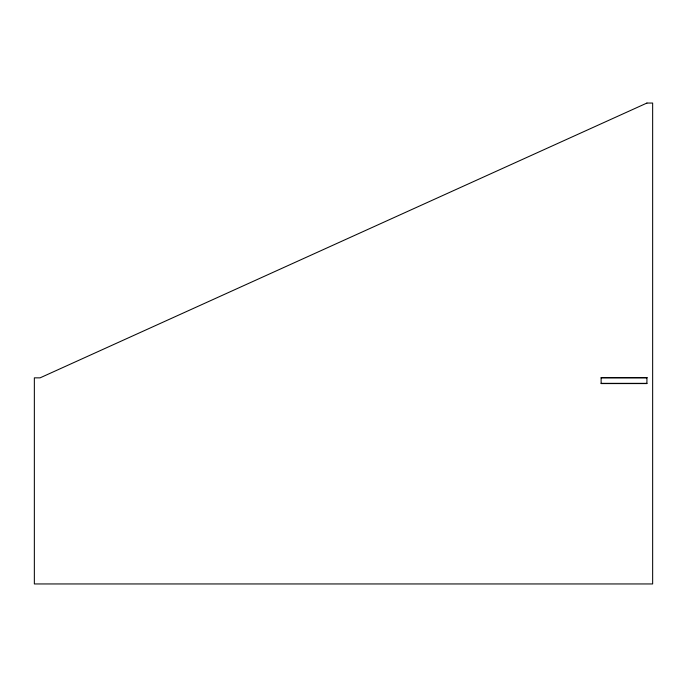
<?xml version="1.0" encoding="UTF-8"?>
<svg xmlns="http://www.w3.org/2000/svg" width="687" height="687" viewBox="0 0 687 687"><rect width="100%" height="100%" fill="white"/><g stroke="black" fill="none" stroke-linecap="round" stroke-linejoin="round"><path stroke-width="1.03" d="M601.125 377.85L646.922 377.85M601.125 383.346L646.922 383.346M646.922 103.05L40.078 377.85L34.35 377.85L34.35 583.95L652.65 583.95L652.65 103.05L646.922 103.05M646.922 377.618L601.125 377.618L601.125 383.578L646.922 383.578L646.922 377.618"/></g></svg>
